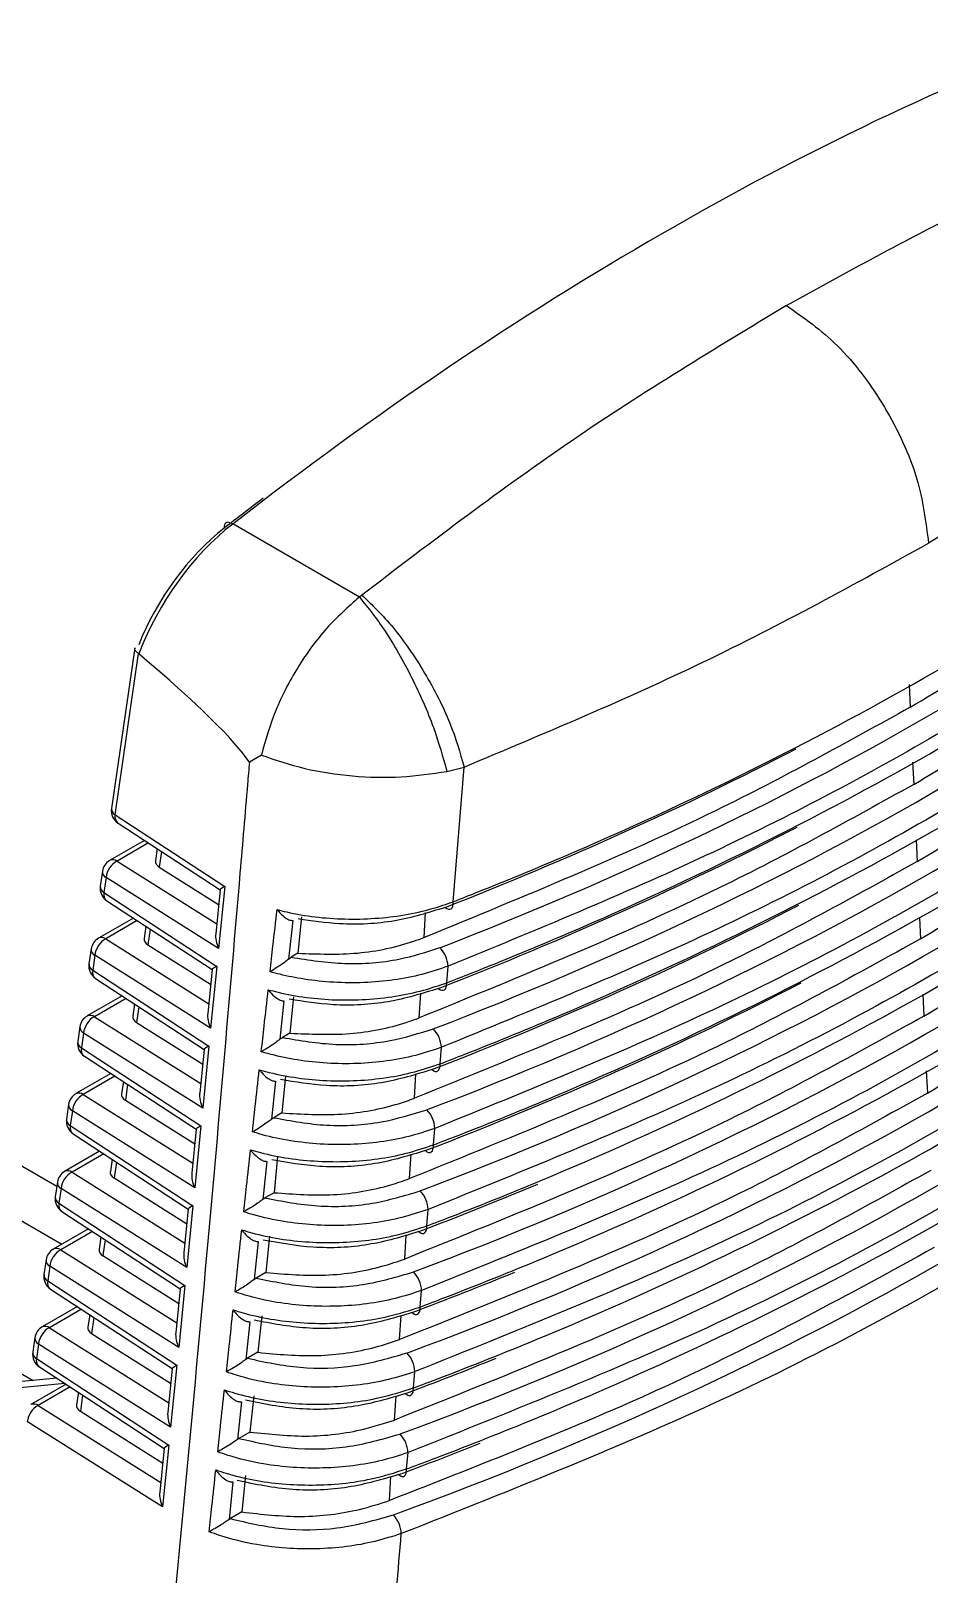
# Model space of a CAD drawing. Extents: x 8 to 113, y 1 to 87.
# Drawn here: x 77.931 to 78.536, y 12.129 to 13.168 of the extents above; entities that cross this region are included whole.
import ezdxf

# ---------------------------------------------------------------- set-up
doc = ezdxf.new("R2010")
doc.units = 0
doc.header["$MEASUREMENT"] = 0
doc.layers.add('OBJECT', color=7, linetype='CONTINUOUS')

msp = doc.modelspace()

# ---------------------------------------------------------------- linework, layer by layer
at = {"layer": 'OBJECT'}
for p, q in [((78.1527, 12.7865), (78.0674, 12.8357)), ((78.1544, 12.7878), (78.1527, 12.7865)), ((78.0014, 12.7522), (77.9857, 12.6441)), ((77.9883, 12.6398), (78.004, 12.7484)), ((78.004, 12.7484), (78.0042, 12.7482)), ((78.5229, 12.7275), (78.5236, 12.7123)), ((78.0867, 12.68), (78.0786, 12.6753)), ((78.2116, 12.6691), (78.2232, 12.672)), ((78.2159, 12.5813), (78.2232, 12.672)), ((78.5252, 12.6752), (78.5259, 12.6603)), ((77.9489, 12.3895), (77.4947, 12.6517)), ((77.9883, 12.6398), (78.0621, 12.5916)), ((77.9902, 12.6343), (78.0589, 12.5894)), ((78.008, 12.6226), (77.9845, 12.6091)), ((78.0107, 12.6209), (77.9895, 12.6086)), ((78.0165, 12.6171), (78.0153, 12.609)), ((78.5275, 12.6229), (78.5282, 12.6083)), ((77.9523, 12.3506), (77.4947, 12.6148)), ((77.9895, 12.6086), (78.0566, 12.5664)), ((78.0194, 12.6152), (78.0178, 12.6047)), ((77.9796, 12.6019), (77.9782, 12.5918)), ((77.9822, 12.5976), (77.9807, 12.5875)), ((78.0579, 12.5499), (77.9822, 12.5976)), ((78.0178, 12.6047), (78.0579, 12.5795)), ((77.9807, 12.5875), (78.0567, 12.5378)), ((78.0589, 12.5894), (78.056, 12.5598)), ((78.0621, 12.5916), (78.0579, 12.5499)), ((77.9826, 12.582), (78.0535, 12.5356)), ((78.0005, 12.5703), (77.977, 12.5568)), ((78.0031, 12.5686), (77.9819, 12.5563)), ((78.0089, 12.5648), (78.0077, 12.5566)), ((78.1078, 12.5686), (78.1049, 12.5427)), ((78.1138, 12.5711), (78.1113, 12.5466)), ((78.1962, 12.5572), (78.1972, 12.574)), ((78.5298, 12.5705), (78.5305, 12.5563)), ((77.9819, 12.5563), (78.0512, 12.5126)), ((78.0118, 12.5629), (78.0103, 12.5524)), ((77.9721, 12.5495), (77.9706, 12.5395)), ((77.9746, 12.5453), (77.9731, 12.5352)), ((78.0525, 12.4962), (77.9746, 12.5453)), ((78.0103, 12.5524), (78.0525, 12.5257)), ((78.1113, 12.5466), (78.1068, 12.544)), ((77.9731, 12.5352), (78.0513, 12.4841)), ((78.0535, 12.5357), (78.0506, 12.5061)), ((78.0567, 12.5378), (78.0525, 12.4962)), ((78.2115, 12.5267), (78.2124, 12.5379)), ((77.975, 12.5297), (78.0482, 12.4819)), ((77.4947, 12.512), (77.9331, 12.2589)), ((77.9929, 12.518), (77.9694, 12.5044)), ((77.9956, 12.5162), (77.9743, 12.5039)), ((78.0013, 12.5125), (78.0002, 12.5043)), ((78.1019, 12.5145), (78.0991, 12.4887)), ((78.1084, 12.5173), (78.1059, 12.4928)), ((78.193, 12.5031), (78.194, 12.5197)), ((78.5321, 12.519), (78.5328, 12.5043)), ((77.9743, 12.5039), (78.0459, 12.4589)), ((78.0042, 12.5106), (78.0027, 12.5)), ((77.9645, 12.4972), (77.963, 12.4872)), ((77.967, 12.4929), (77.9655, 12.4829)), ((78.0472, 12.4424), (77.967, 12.4929)), ((78.0027, 12.5), (78.0472, 12.472)), ((78.1059, 12.4928), (78.1009, 12.4899)), ((77.9655, 12.4829), (78.0459, 12.4304)), ((78.0482, 12.4819), (78.0452, 12.4523)), ((78.0513, 12.4841), (78.0472, 12.4424)), ((78.207, 12.4721), (78.2079, 12.4833)), ((77.9675, 12.4774), (78.0428, 12.4282)), ((77.9854, 12.4657), (77.9618, 12.4521)), ((77.9881, 12.4639), (77.9667, 12.4516)), ((77.9938, 12.4602), (77.9926, 12.4519)), ((78.0961, 12.4605), (78.0934, 12.4348)), ((78.103, 12.4636), (78.1005, 12.4391)), ((78.1898, 12.449), (78.1908, 12.4655)), ((78.5344, 12.4674), (78.5351, 12.4524)), ((77.9667, 12.4516), (78.0405, 12.4052)), ((77.9966, 12.4583), (77.9951, 12.4477)), ((77.9569, 12.4448), (77.9555, 12.4349)), ((77.9594, 12.4406), (77.958, 12.4306)), ((78.0418, 12.3887), (77.9594, 12.4406)), ((77.9951, 12.4477), (78.0418, 12.4183)), ((78.1005, 12.4391), (78.095, 12.4359)), ((77.958, 12.4306), (78.0406, 12.3766)), ((78.0459, 12.4304), (78.0418, 12.3887)), ((78.2026, 12.4176), (78.2035, 12.4287)), ((77.9599, 12.4251), (78.0374, 12.3744)), ((78.0428, 12.4282), (78.0398, 12.3986)), ((77.9778, 12.4133), (77.9542, 12.3997)), ((77.9805, 12.4116), (77.9592, 12.3992)), ((77.9862, 12.4079), (77.985, 12.3996)), ((78.0976, 12.4099), (78.0952, 12.3854)), ((78.1865, 12.3949), (78.1875, 12.4113)), ((77.9592, 12.3992), (78.0351, 12.3514)), ((77.9891, 12.406), (77.9875, 12.3953)), ((78.0903, 12.4065), (78.0876, 12.3809)), ((77.9493, 12.3925), (77.9479, 12.3826)), ((77.9518, 12.3882), (77.9504, 12.3783)), ((78.0364, 12.335), (77.9518, 12.3882)), ((77.9875, 12.3953), (78.0364, 12.3645)), ((77.9504, 12.3783), (78.0352, 12.3229)), ((78.0952, 12.3854), (78.0891, 12.3819)), ((77.9523, 12.3728), (78.032, 12.3207)), ((78.0374, 12.3745), (78.0344, 12.3449)), ((78.0406, 12.3766), (78.0364, 12.335)), ((78.1981, 12.363), (78.199, 12.3741)), ((77.9703, 12.361), (77.9466, 12.3474)), ((77.973, 12.3593), (77.9516, 12.3469)), ((78.0922, 12.3561), (78.0898, 12.3316)), ((78.1832, 12.3407), (78.1842, 12.357)), ((77.9516, 12.3469), (78.0297, 12.2977)), ((77.9786, 12.3556), (77.9774, 12.3472)), ((77.9815, 12.3537), (77.9799, 12.343)), ((78.0846, 12.3525), (78.0819, 12.327)), ((77.9417, 12.3401), (77.9403, 12.3303)), ((77.9443, 12.3359), (77.9428, 12.326)), ((78.031, 12.2812), (77.9443, 12.3359)), ((77.9799, 12.343), (78.031, 12.3108)), ((77.9428, 12.326), (78.0298, 12.2692)), ((78.0898, 12.3316), (78.0832, 12.3279)), ((77.9447, 12.3205), (78.0266, 12.267)), ((78.032, 12.3207), (78.029, 12.2911)), ((78.0352, 12.3229), (78.031, 12.2812)), ((78.1936, 12.3084), (78.1945, 12.3195)), ((77.9628, 12.3087), (77.9391, 12.295)), ((77.9655, 12.3069), (77.944, 12.2945)), ((77.944, 12.2945), (78.0243, 12.244)), ((77.9711, 12.3033), (77.9698, 12.2949)), ((77.9739, 12.3014), (77.9724, 12.2906)), ((78.0789, 12.2985), (78.0762, 12.2731)), ((78.0869, 12.3024), (78.0844, 12.2779)), ((78.1798, 12.2865), (78.1808, 12.3028)), ((77.9342, 12.2878), (77.9327, 12.278)), ((77.9367, 12.2835), (77.9353, 12.2737)), ((78.0256, 12.2275), (77.9367, 12.2835)), ((77.9724, 12.2906), (78.0256, 12.2571)), ((77.9353, 12.2737), (78.0244, 12.2154)), ((78.0844, 12.2779), (78.0774, 12.2739)), ((77.9372, 12.2682), (78.0212, 12.2132)), ((78.0266, 12.267), (78.0237, 12.2374)), ((78.0298, 12.2692), (78.0256, 12.2275)), ((78.1891, 12.2539), (78.19, 12.2649)), ((77.949, 12.2605), (77.9009, 12.2558)), ((77.9543, 12.257), (77.9151, 12.2532)), ((77.9552, 12.2564), (77.9315, 12.2427)), ((77.9579, 12.2546), (77.9364, 12.2422)), ((77.9364, 12.2422), (78.0189, 12.1902)), ((77.9635, 12.251), (77.9623, 12.2425)), ((77.9663, 12.2491), (77.9648, 12.2383)), ((78.0732, 12.2445), (78.0705, 12.2192)), ((78.0815, 12.2487), (78.079, 12.2242)), ((78.1763, 12.2323), (78.1774, 12.2485)), ((77.9648, 12.2383), (78.0203, 12.2033)), ((78.0202, 12.1738), (77.9291, 12.2312)), ((78.079, 12.2242), (78.0716, 12.2199)), ((78.0212, 12.2133), (78.0183, 12.1837)), ((78.0244, 12.2154), (78.0202, 12.1738)), ((78.1845, 12.1994), (78.1855, 12.2104)), ((78.0675, 12.1906), (78.0649, 12.1653)), ((78.0761, 12.1949), (78.0736, 12.1704)), ((78.1729, 12.1781), (78.1739, 12.1943)), ((78.0736, 12.1704), (78.0658, 12.1659))]:
    msp.add_line(p, q, dxfattribs=at)
at = {"layer": 'OBJECT', "flags": 128}
for points in [[(78.0674, 12.8357), (78.0661, 12.8363), (78.0649, 12.8367), (78.0639, 12.8368), (78.063, 12.8365), (78.0623, 12.836), (78.0618, 12.8352), (78.0616, 12.8342), (78.0617, 12.8329)], [(78.2104, 12.5775), (78.2115, 12.5767), (78.2126, 12.5763), (78.2136, 12.5762), (78.2144, 12.5766), (78.2151, 12.5773), (78.2156, 12.5784), (78.2159, 12.5797), (78.2159, 12.5813)], [(78.206, 12.5229), (78.2071, 12.5221), (78.2082, 12.5217), (78.2091, 12.5217), (78.21, 12.522), (78.2107, 12.5227), (78.2112, 12.5238), (78.2114, 12.5251), (78.2115, 12.5267)], [(78.2016, 12.4683), (78.2027, 12.4675), (78.2037, 12.4671), (78.2047, 12.4671), (78.2055, 12.4674), (78.2062, 12.4681), (78.2067, 12.4692), (78.207, 12.4705), (78.207, 12.4721)], [(78.1971, 12.4137), (78.1982, 12.413), (78.1993, 12.4125), (78.2003, 12.4125), (78.2011, 12.4129), (78.2018, 12.4136), (78.2022, 12.4146), (78.2025, 12.416), (78.2026, 12.4176)], [(78.1927, 12.3592), (78.1938, 12.3584), (78.1948, 12.358), (78.1958, 12.3579), (78.1966, 12.3583), (78.1973, 12.359), (78.1978, 12.3601), (78.198, 12.3614), (78.1981, 12.363)], [(78.1882, 12.3047), (78.1893, 12.3039), (78.1903, 12.3034), (78.1913, 12.3034), (78.1921, 12.3037), (78.1928, 12.3045), (78.1933, 12.3055), (78.1935, 12.3069), (78.1936, 12.3084)], [(78.1837, 12.2501), (78.1848, 12.2493), (78.1858, 12.2489), (78.1868, 12.2489), (78.1876, 12.2492), (78.1883, 12.2499), (78.1888, 12.251), (78.189, 12.2523), (78.1891, 12.2539)], [(78.1792, 12.1956), (78.1803, 12.1948), (78.1813, 12.1944), (78.1823, 12.1943), (78.1831, 12.1947), (78.1837, 12.1954), (78.1842, 12.1964), (78.1845, 12.1978), (78.1845, 12.1994)]]:
    msp.add_lwpolyline(points, dxfattribs=at)
at = {"layer": 'OBJECT'}
for centre, radius, start, end in [((77.9956, 12.6427), 0.01, 171.7621, 236.8281), ((77.9905, 12.644), 0.00473, 178.9421, 242.0967), ((77.9936, 12.6386), 0.00551, 166.9684, 231.0789), ((77.9895, 12.6004), 0.01, 119.9973, 171.7621), ((77.9969, 12.5958), 0.0149, 119.9838, 172.9424), ((77.9866, 12.6046), 0.00492, 54.4127, 114.9489), ((77.9842, 12.6017), 0.00458, 177.7592, 243.2786), ((77.9881, 12.5904), 0.01, 171.7621, 236.8281), ((77.9828, 12.5916), 0.00458, 177.7691, 243.27), ((77.9859, 12.5862), 0.00536, 165.9401, 232.1069), ((77.982, 12.5481), 0.01, 119.9973, 171.7621), ((77.9893, 12.5434), 0.0149, 119.9833, 172.9419), ((77.979, 12.5523), 0.00492, 54.4106, 114.9492), ((77.9766, 12.5493), 0.00458, 177.7588, 243.2786), ((78.1935, 12.537), 0.0189, 2.6797, 44.9349), ((77.9805, 12.5381), 0.01, 171.7621, 236.8281), ((77.9752, 12.5393), 0.00458, 177.769, 243.2699), ((77.9783, 12.5339), 0.00536, 165.94, 232.1071), ((77.9744, 12.4957), 0.01, 119.9973, 171.7621), ((77.9817, 12.4911), 0.0149, 119.9829, 172.9433), ((77.9714, 12.4999), 0.00492, 54.4109, 114.9507), ((77.9691, 12.497), 0.00458, 177.7673, 243.2707), ((78.1889, 12.4824), 0.019, 2.6506, 44.7096), ((77.9729, 12.4858), 0.01, 171.7621, 236.8281), ((77.9676, 12.487), 0.00458, 177.7677, 243.2698), ((77.9707, 12.4816), 0.00536, 165.9456, 232.1025), ((77.9668, 12.4434), 0.01, 119.9973, 171.7621), ((77.9742, 12.4387), 0.0149, 119.9827, 172.9423), ((77.9639, 12.4476), 0.00492, 54.4093, 114.9508), ((77.9615, 12.4446), 0.00458, 177.7592, 243.2776), ((78.1844, 12.4278), 0.0191, 2.6223, 44.4843), ((77.9654, 12.4335), 0.01, 171.7621, 236.8281), ((77.96, 12.4347), 0.00458, 177.7669, 243.2704), ((77.9632, 12.4293), 0.00536, 165.9448, 232.1035), ((77.9592, 12.391), 0.01, 119.9973, 171.7621), ((77.9666, 12.3864), 0.0149, 119.9827, 172.9434), ((77.9563, 12.3952), 0.00492, 54.4107, 114.9508), ((77.9539, 12.3923), 0.00458, 177.7673, 243.2708), ((77.9578, 12.3812), 0.01, 171.7621, 236.8281), ((77.9525, 12.3824), 0.00458, 177.7658, 243.2711), ((77.9556, 12.377), 0.00536, 165.9457, 232.103), ((78.1798, 12.3732), 0.0192, 2.5926, 44.2598), ((77.9516, 12.3387), 0.01, 119.9973, 171.7621), ((77.959, 12.334), 0.0149, 119.9836, 172.9425), ((77.9487, 12.3429), 0.00492, 54.4105, 114.951), ((77.9463, 12.3399), 0.00458, 177.7592, 243.2777), ((77.9502, 12.3288), 0.01, 171.7621, 236.8281), ((77.9449, 12.3301), 0.00458, 177.7658, 243.271), ((77.948, 12.3247), 0.00536, 165.9454, 232.1033), ((78.1753, 12.3186), 0.0193, 2.564, 44.0347), ((77.9441, 12.2863), 0.01, 119.9973, 171.7621), ((77.9514, 12.2817), 0.0149, 119.9834, 172.9416), ((77.9411, 12.2905), 0.00492, 54.4101, 114.9503), ((77.9387, 12.2876), 0.00458, 177.7654, 243.2715), ((77.9426, 12.2765), 0.01, 171.7621, 236.8281), ((77.9373, 12.2778), 0.00458, 177.7659, 243.271), ((77.9405, 12.2724), 0.00536, 165.945, 232.1037), ((78.1706, 12.2641), 0.0194, 2.5362, 43.8087), ((77.9438, 12.2293), 0.0149, 119.9827, 172.9434), ((77.9336, 12.2382), 0.00492, 54.4106, 114.951), ((78.166, 12.2095), 0.0194, 2.5072, 43.5848), ((78.1614, 12.155), 0.0195, 2.4787, 43.3602)]:
    msp.add_arc(centre, radius, start, end, dxfattribs=at)
for centre, major_axis, ratio, start_param, end_param in [((78.2728, 11.2422), (1.2089, 1.8994), 0.546317, 0.627208, 0.990716), ((76.9826, 13.6173), (2.1948, -0.0167), 0.582304, 5.308542, 5.695912), ((78.2657, 11.2467), (1.2039, 1.8907), 0.546175, 0.974099, 0.99081), ((76.9826, 13.5667), (2.1981, -0.0168), 0.582304, 5.30513, 5.699324), ((78.0787, 12.7505), (0.0641, 0.1015), 0.548826, 0.989027, 1.925648), ((78.0717, 12.755), (0.0591, 0.0928), 0.546175, 0.99081, 1.912344), ((76.9826, 13.5161), (2.2013, -0.0168), 0.582304, 5.301726, 5.702727), ((76.9826, 13.4655), (2.2046, -0.0168), 0.582304, 5.298331, 5.706122), ((76.5489, 13.6336), (1.5341, -0.9737), 0.051031, 0.114776, 0.355889), ((76.9826, 13.4148), (2.2078, -0.0168), 0.582304, 5.294944, 5.709509), ((76.9812, 13.6114), (2.1942, 0.0164), 0.572227, 5.302708, 5.439511), ((76.9826, 13.3642), (2.2111, -0.0169), 0.582304, 5.291565, 5.712888), ((76.9812, 13.5608), (2.1974, 0.0165), 0.572227, 5.299295, 5.43861), ((78.0254, 12.6086), (0.0101, 0.0001), 0.568011, 3.052688, 3.862555), ((76.9826, 13.3136), (2.2143, -0.0169), 0.582304, 5.288194, 5.716259), ((78.0695, 12.5944), (0.0105, 0.005), 0.072045, 2.310772, 3.097861), ((76.9812, 13.5102), (2.2007, 0.0165), 0.572227, 5.295889, 5.438034), ((78.0178, 12.5562), (0.0101, 0.0001), 0.568011, 3.052688, 3.862555), ((78.0653, 12.5527), (-0.0062, 0.0127), 0.559439, 0.734808, 1.521897), ((76.9826, 13.263), (2.2176, -0.0169), 0.582304, 5.284831, 5.719622), ((78.0641, 12.5407), (0.0105, 0.005), 0.072045, 2.310772, 3.097861), ((76.9812, 13.4595), (2.2039, 0.0165), 0.572227, 5.292492, 5.437634), ((78.0102, 12.5039), (0.0101, 0.0001), 0.568011, 3.052688, 3.862555), ((78.0599, 12.499), (-0.0062, 0.0127), 0.559439, 0.734808, 1.521897), ((78.0587, 12.4869), (0.0105, 0.005), 0.072045, 2.310772, 3.097861), ((78.0026, 12.4515), (0.0101, 0.0001), 0.568011, 3.052688, 3.862555), ((78.0545, 12.4453), (-0.0062, 0.0127), 0.559439, 0.734808, 1.521897), ((78.0533, 12.4332), (0.0105, 0.005), 0.072045, 2.310772, 3.097861), ((77.995, 12.3992), (0.0101, 0.0001), 0.568011, 3.052688, 3.862555), ((78.0492, 12.3915), (-0.0062, 0.0127), 0.559439, 0.734808, 1.521897), ((76.9812, 13.4089), (2.2072, 0.0165), 0.572227, 5.289103, 5.333236), ((78.0479, 12.3795), (0.0105, 0.005), 0.072045, 2.310772, 3.097861), ((77.9875, 12.3468), (0.0101, 0.0001), 0.568011, 3.052688, 3.862555), ((78.0438, 12.3378), (-0.0062, 0.0127), 0.559439, 0.734808, 1.521897), ((76.9812, 13.3583), (2.2104, 0.0166), 0.572227, 5.285722, 5.323551), ((78.0426, 12.3257), (0.0105, 0.005), 0.072045, 2.310772, 3.097861), ((77.9799, 12.2945), (0.0101, 0.0001), 0.568011, 3.052688, 3.862555), ((78.0384, 12.2841), (-0.0062, 0.0127), 0.559439, 0.734808, 1.521897), ((76.9812, 13.3077), (2.2137, 0.0166), 0.572227, 5.28235, 5.315572), ((78.0372, 12.272), (0.0105, 0.005), 0.072045, 2.310772, 3.097861), ((77.9723, 12.2421), (0.0101, 0.0001), 0.568011, 3.052688, 3.862555), ((78.033, 12.2303), (-0.0062, 0.0127), 0.559439, 0.734808, 1.521897), ((78.0318, 12.2183), (0.0105, 0.005), 0.072045, 2.310772, 3.097861), ((76.9812, 13.257), (2.2169, 0.0166), 0.572227, 5.278985, 5.308693), ((78.0276, 12.1766), (-0.0062, 0.0127), 0.559439, 0.734808, 1.521897)]:
    msp.add_ellipse(centre, major_axis=major_axis, ratio=ratio, start_param=start_param, end_param=end_param, dxfattribs=at)
for points, knots in [([(78.4403, 12.9828), (78.4882, 13.0092), (78.5841, 13.062), (78.6788, 13.0993), (78.7261, 13.1179)], [0, 0, 0, 0, 0.5, 1, 1, 1, 1]), ([(78.7955, 13.0024), (78.7562, 12.9711), (78.6769, 12.9079), (78.5831, 12.8513), (78.5359, 12.8227)], [0, 0, 0, 0, 0.496376, 1, 1, 1, 1]), ([(78.4403, 12.9828), (78.3923, 12.9538), (78.2965, 12.896), (78.2018, 12.8239), (78.1544, 12.7878)], [0, 0, 0, 0, 0.5, 1, 1, 1, 1]), ([(78.4403, 12.9828), (78.452, 12.9746), (78.4762, 12.9576), (78.5078, 12.9153), (78.5302, 12.8672), (78.5341, 12.8372), (78.5359, 12.8227)], [0, 0, 0, 0, 0.240773, 0.5, 0.759227, 1, 1, 1, 1]), ([(78.2159, 12.5813), (78.2214, 12.5835), (78.249, 12.5944), (78.363, 12.6417), (78.5174, 12.7191), (78.6846, 12.8243), (78.7662, 12.8898), (78.8071, 12.9226)], [0, 0, 0, 0, 0.023792, 0.118973, 0.500647, 0.750324, 1, 1, 1, 1]), ([(78.5236, 12.7123), (78.5646, 12.7369), (78.6627, 12.7959), (78.7449, 12.8627), (78.7927, 12.9015)], [0, 0, 0, 0, 0.418548, 1, 1, 1, 1]), ([(78.8125, 12.8843), (78.8088, 12.8811), (78.7901, 12.8652), (78.7087, 12.799), (78.5738, 12.7086), (78.3886, 12.6103), (78.2711, 12.562), (78.2124, 12.5379)], [0, 0, 0, 0, 0.02343, 0.117165, 0.493038, 0.746519, 1, 1, 1, 1]), ([(78.2115, 12.5267), (78.217, 12.5289), (78.2446, 12.5397), (78.3589, 12.5869), (78.5158, 12.665), (78.6872, 12.7723), (78.7717, 12.8404), (78.814, 12.8745)], [0, 0, 0, 0, 0.023339, 0.116711, 0.491126, 0.745563, 1, 1, 1, 1]), ([(78.5259, 12.6603), (78.5669, 12.6849), (78.6665, 12.7448), (78.7497, 12.8128), (78.7986, 12.8527)], [0, 0, 0, 0, 0.4117552, 1, 1, 1, 1]), ([(78.8194, 12.8363), (78.8157, 12.8331), (78.7971, 12.817), (78.7161, 12.7508), (78.58, 12.6589), (78.3911, 12.5582), (78.269, 12.5082), (78.2079, 12.4833)], [0, 0, 0, 0, 0.022991, 0.114968, 0.483793, 0.741897, 1, 1, 1, 1]), ([(78.207, 12.4721), (78.2126, 12.4743), (78.2403, 12.4851), (78.3548, 12.532), (78.5143, 12.6108), (78.6897, 12.7202), (78.7771, 12.7911), (78.8208, 12.8265)], [0, 0, 0, 0, 0.022904, 0.114532, 0.481956, 0.740978, 1, 1, 1, 1]), ([(78.2232, 12.672), (78.278, 12.695), (78.3882, 12.7412), (78.4864, 12.7954), (78.5359, 12.8227)], [0, 0, 0, 0, 0.496376, 1, 1, 1, 1]), ([(78.5282, 12.6083), (78.5692, 12.6329), (78.6703, 12.6938), (78.7545, 12.7629), (78.8047, 12.804)], [0, 0, 0, 0, 0.405259, 1, 1, 1, 1]), ([(78.1527, 12.7865), (78.1452, 12.7798), (78.1301, 12.7665), (78.1107, 12.7396), (78.0952, 12.7101), (78.0895, 12.6901), (78.0867, 12.68)], [0, 0, 0, 0, 0.25, 0.5, 0.75, 1, 1, 1, 1]), ([(78.1527, 12.7865), (78.1585, 12.7793), (78.1704, 12.7644), (78.1883, 12.7328), (78.2033, 12.6988), (78.2089, 12.6788), (78.2116, 12.6691)], [0, 0, 0, 0, 0.2415611, 0.4999999, 0.7584385, 1, 1, 1, 1]), ([(78.1544, 12.7878), (78.1614, 12.781), (78.176, 12.7669), (78.1973, 12.7357), (78.2147, 12.7018), (78.2204, 12.6817), (78.2232, 12.672)], [0, 0, 0, 0, 0.24117, 0.5, 0.75883, 1, 1, 1, 1]), ([(78.8263, 12.7882), (78.8226, 12.785), (78.8041, 12.7689), (78.7235, 12.7025), (78.5862, 12.6091), (78.3936, 12.506), (78.2669, 12.4544), (78.2035, 12.4287)], [0, 0, 0, 0, 0.022568, 0.112852, 0.474885, 0.737443, 1, 1, 1, 1]), ([(78.2026, 12.4176), (78.2081, 12.4197), (78.2359, 12.4304), (78.3507, 12.4771), (78.5127, 12.5566), (78.6923, 12.6681), (78.7826, 12.7417), (78.8277, 12.7784)], [0, 0, 0, 0, 0.022484, 0.112433, 0.473119, 0.73656, 1, 1, 1, 1]), ([(78.004, 12.7484), (78.0033, 12.749), (78.002, 12.75), (78.0013, 12.7513), (78.0015, 12.752), (78.0015, 12.7522)], [0, 0, 0, 0, 0.411333, 0.822571, 1, 1, 1, 1]), ([(78.5305, 12.5563), (78.5715, 12.581), (78.6741, 12.6427), (78.7594, 12.713), (78.8107, 12.7552)], [0, 0, 0, 0, 0.399041, 1, 1, 1, 1]), ([(78.1981, 12.363), (78.2036, 12.3651), (78.2315, 12.3758), (78.3466, 12.4223), (78.5112, 12.5024), (78.6949, 12.6161), (78.788, 12.6923), (78.8345, 12.7304)], [0, 0, 0, 0, 0.022079, 0.110408, 0.464597, 0.732298, 1, 1, 1, 1]), ([(78.8332, 12.7402), (78.8295, 12.7369), (78.8111, 12.7208), (78.7308, 12.6542), (78.5924, 12.5594), (78.3962, 12.4539), (78.2647, 12.4007), (78.199, 12.3741)], [0, 0, 0, 0, 0.02216, 0.110812, 0.466297, 0.733148, 1, 1, 1, 1]), ([(78.5236, 12.7123), (78.4808, 12.6886), (78.3787, 12.632), (78.2633, 12.5847), (78.1962, 12.5572)], [0, 0, 0, 0, 0.418548, 1, 1, 1, 1]), ([(78.5328, 12.5043), (78.5738, 12.529), (78.678, 12.5917), (78.7644, 12.6631), (78.8168, 12.7065)], [0, 0, 0, 0, 0.393082, 1, 1, 1, 1]), ([(78.84, 12.6921), (78.8363, 12.6889), (78.818, 12.6728), (78.7382, 12.606), (78.5986, 12.5096), (78.3987, 12.4017), (78.2626, 12.3469), (78.1945, 12.3195)], [0, 0, 0, 0, 0.021766, 0.108843, 0.45801, 0.729005, 1, 1, 1, 1]), ([(78.0867, 12.68), (78.0962, 12.6768), (78.1152, 12.6703), (78.148, 12.6654), (78.1812, 12.6645), (78.2015, 12.6676), (78.2116, 12.6691)], [0, 0, 0, 0, 0.2500001, 0.4999998, 0.7500003, 1, 1, 1, 1]), ([(78.1936, 12.3084), (78.1992, 12.3106), (78.227, 12.3212), (78.3424, 12.3674), (78.5096, 12.4483), (78.6975, 12.564), (78.7934, 12.6429), (78.8414, 12.6824)], [0, 0, 0, 0, 0.021688, 0.108455, 0.456373, 0.728187, 1, 1, 1, 1]), ([(78.0786, 12.6753), (78.0782, 12.6704), (78.0761, 12.6455), (78.0672, 12.5411), (78.0499, 12.3402), (78.0329, 12.1601), (78.0234, 12.0592)], [0, 0, 0, 0, 0.024148, 0.120739, 0.507103, 1, 1, 1, 1]), ([(78.5259, 12.6603), (78.4832, 12.6366), (78.3794, 12.5791), (78.2621, 12.5313), (78.193, 12.5031)], [0, 0, 0, 0, 0.411755, 1, 1, 1, 1]), ([(78.5351, 12.4524), (78.5761, 12.477), (78.6819, 12.5407), (78.7694, 12.6133), (78.8229, 12.6578)], [0, 0, 0, 0, 0.387367, 1, 1, 1, 1]), ([(78.8468, 12.6441), (78.8432, 12.6409), (78.825, 12.6247), (78.7455, 12.5577), (78.6047, 12.4599), (78.4012, 12.3496), (78.2604, 12.2931), (78.19, 12.2649)], [0, 0, 0, 0, 0.021386, 0.106942, 0.450009, 0.725005, 1, 1, 1, 1]), ([(78.1891, 12.2539), (78.1947, 12.256), (78.2226, 12.2666), (78.3383, 12.3126), (78.508, 12.3941), (78.7001, 12.512), (78.7988, 12.5936), (78.8482, 12.6344)], [0, 0, 0, 0, 0.021311, 0.106568, 0.448432, 0.724216, 1, 1, 1, 1]), ([(78.5282, 12.6083), (78.4855, 12.5846), (78.3802, 12.5263), (78.2608, 12.4778), (78.1898, 12.449)], [0, 0, 0, 0, 0.405259, 1, 1, 1, 1]), ([(78.8536, 12.5961), (78.85, 12.5928), (78.8319, 12.5766), (78.7528, 12.5095), (78.6109, 12.4102), (78.4038, 12.2974), (78.2582, 12.2394), (78.1855, 12.2104)], [0, 0, 0, 0, 0.021019, 0.105106, 0.44228, 0.72114, 1, 1, 1, 1]), ([(78.1845, 12.1994), (78.1901, 12.2015), (78.2181, 12.212), (78.3341, 12.2578), (78.5064, 12.34), (78.7027, 12.4599), (78.8042, 12.5442), (78.855, 12.5864)], [0, 0, 0, 0, 0.020947, 0.104745, 0.44076, 0.72038, 1, 1, 1, 1]), ([(78.0926, 12.5342), (78.0932, 12.54), (78.0948, 12.5539), (78.0963, 12.5679), (78.0973, 12.5761)], [0, 0, 0, 0, 0.412317, 1, 1, 1, 1]), ([(78.0973, 12.5761), (78.0994, 12.5755), (78.1077, 12.5734), (78.1293, 12.5697), (78.1634, 12.5689), (78.1952, 12.5741), (78.2113, 12.5797), (78.2159, 12.5813)], [0, 0, 0, 0, 0.057677, 0.219413, 0.543377, 0.867764, 1, 1, 1, 1]), ([(78.0973, 12.5761), (78.0973, 12.576), (78.0976, 12.5756), (78.0991, 12.5738), (78.1017, 12.5712), (78.1051, 12.569), (78.1069, 12.5687), (78.1078, 12.5686)], [0, 0, 0, 0, 0.008656, 0.099994, 0.471209, 0.763081, 1, 1, 1, 1]), ([(78.2104, 12.5775), (78.1994, 12.574), (78.1774, 12.5671), (78.1419, 12.5652), (78.1207, 12.5684), (78.1115, 12.5697)], [0, 0, 0, 0, 0.361189, 0.722456, 1, 1, 1, 1]), ([(78.1113, 12.5466), (78.1248, 12.5461), (78.1518, 12.5451), (78.1803, 12.5514), (78.1939, 12.5564), (78.1962, 12.5572)], [0, 0, 0, 0, 0.453825, 0.907587, 1, 1, 1, 1]), ([(78.5305, 12.5563), (78.4878, 12.5327), (78.3809, 12.4734), (78.2595, 12.4244), (78.1865, 12.3949)], [0, 0, 0, 0, 0.399041, 1, 1, 1, 1]), ([(78.1049, 12.5427), (78.1052, 12.5428), (78.1058, 12.5433), (78.1064, 12.5437), (78.1068, 12.544)], [0, 0, 0, 0, 0.349943, 1, 1, 1, 1]), ([(78.1068, 12.544), (78.1188, 12.5421), (78.1426, 12.5383), (78.1782, 12.5412), (78.1979, 12.5475), (78.2069, 12.5504)], [0, 0, 0, 0, 0.352894, 0.705727, 1, 1, 1, 1]), ([(78.8604, 12.5481), (78.8568, 12.5448), (78.8388, 12.5286), (78.7601, 12.4613), (78.6171, 12.3605), (78.4063, 12.2452), (78.256, 12.1856), (78.1809, 12.1558)], [0, 0, 0, 0, 0.020664, 0.103331, 0.434809, 0.717404, 1, 1, 1, 1]), ([(78.1049, 12.5427), (78.104, 12.5419), (78.102, 12.5403), (78.098, 12.5375), (78.0948, 12.5355), (78.093, 12.5345), (78.0926, 12.5343), (78.0926, 12.5342)], [0, 0, 0, 0, 0.229447, 0.521601, 0.905448, 0.991712, 1, 1, 1, 1]), ([(78.2124, 12.5379), (78.2066, 12.5359), (78.1893, 12.5301), (78.1559, 12.5256), (78.1227, 12.5275), (78.1022, 12.5316), (78.0948, 12.5336), (78.0926, 12.5342)], [0, 0, 0, 0, 0.16013, 0.483001, 0.805363, 0.942123, 1, 1, 1, 1]), ([(78.0913, 12.5221), (78.0935, 12.5215), (78.1017, 12.5193), (78.1233, 12.5154), (78.1573, 12.5143), (78.1897, 12.5193), (78.2063, 12.525), (78.2115, 12.5267)], [0, 0, 0, 0, 0.057936, 0.217495, 0.537029, 0.856977, 1, 1, 1, 1]), ([(78.206, 12.5229), (78.195, 12.5195), (78.1729, 12.5126), (78.1369, 12.5107), (78.1152, 12.5141), (78.1055, 12.5157)], [0, 0, 0, 0, 0.355595, 0.711267, 1, 1, 1, 1]), ([(78.0866, 12.4803), (78.0873, 12.4861), (78.0888, 12.5), (78.0904, 12.5139), (78.0913, 12.5221)], [0, 0, 0, 0, 0.412356, 1, 1, 1, 1]), ([(78.0913, 12.5221), (78.0913, 12.5221), (78.0917, 12.5216), (78.0932, 12.5197), (78.0959, 12.517), (78.0993, 12.5149), (78.1011, 12.5146), (78.1019, 12.5145)], [0, 0, 0, 0, 0.008544, 0.122922, 0.485789, 0.769314, 1, 1, 1, 1]), ([(78.1059, 12.4928), (78.1194, 12.4922), (78.1464, 12.4909), (78.1758, 12.4969), (78.1901, 12.5021), (78.193, 12.5031)], [0, 0, 0, 0, 0.442846, 0.8856293, 1, 1, 1, 1]), ([(78.5328, 12.5043), (78.4901, 12.4807), (78.3815, 12.4205), (78.2581, 12.3709), (78.1832, 12.3407)], [0, 0, 0, 0, 0.393082, 1, 1, 1, 1]), ([(78.1009, 12.4899), (78.1127, 12.4879), (78.1365, 12.4838), (78.1727, 12.4864), (78.193, 12.4928), (78.2025, 12.4958)], [0, 0, 0, 0, 0.347531, 0.695003, 1, 1, 1, 1]), ([(78.0991, 12.4887), (78.0983, 12.488), (78.0962, 12.4864), (78.0923, 12.4837), (78.089, 12.4817), (78.0871, 12.4806), (78.0867, 12.4803), (78.0866, 12.4803)], [0, 0, 0, 0, 0.223274, 0.50628, 0.880296, 0.991803, 1, 1, 1, 1]), ([(78.2079, 12.4833), (78.2022, 12.4813), (78.1848, 12.4755), (78.1513, 12.4711), (78.1177, 12.4731), (78.0967, 12.4774), (78.0889, 12.4797), (78.0866, 12.4803)], [0, 0, 0, 0, 0.158035, 0.476676, 0.794816, 0.94186, 1, 1, 1, 1]), ([(78.0991, 12.4887), (78.0993, 12.4889), (78.0999, 12.4893), (78.1005, 12.4897), (78.1009, 12.4899)], [0, 0, 0, 0, 0.324166, 1, 1, 1, 1]), ([(78.0853, 12.4682), (78.0875, 12.4676), (78.0958, 12.4653), (78.1172, 12.4612), (78.1512, 12.4597), (78.1843, 12.4645), (78.2014, 12.4703), (78.207, 12.4721)], [0, 0, 0, 0, 0.058199, 0.215687, 0.531014, 0.846742, 1, 1, 1, 1]), ([(78.0807, 12.4264), (78.0813, 12.4321), (78.0829, 12.4461), (78.0844, 12.46), (78.0853, 12.4682)], [0, 0, 0, 0, 0.4123942, 1, 1, 1, 1]), ([(78.0853, 12.4682), (78.0853, 12.4682), (78.0858, 12.4676), (78.0874, 12.4655), (78.0902, 12.4629), (78.0935, 12.4608), (78.0953, 12.4606), (78.0961, 12.4605)], [0, 0, 0, 0, 0.008444, 0.1450485, 0.4996938, 0.7752311, 1, 1, 1, 1]), ([(78.2016, 12.4683), (78.1905, 12.4649), (78.1685, 12.4581), (78.1319, 12.4562), (78.1098, 12.4599), (78.0996, 12.4616)], [0, 0, 0, 0, 0.350316, 0.700707, 1, 1, 1, 1]), ([(78.5351, 12.4524), (78.4924, 12.4287), (78.3822, 12.3676), (78.2567, 12.3173), (78.1798, 12.2865)], [0, 0, 0, 0, 0.387367, 1, 1, 1, 1]), ([(78.095, 12.4359), (78.1068, 12.4337), (78.1304, 12.4294), (78.1672, 12.4317), (78.188, 12.4381), (78.198, 12.4412)], [0, 0, 0, 0, 0.342466, 0.684875, 1, 1, 1, 1]), ([(78.1005, 12.4391), (78.114, 12.4383), (78.1409, 12.4367), (78.1713, 12.4425), (78.1862, 12.4477), (78.1898, 12.449)], [0, 0, 0, 0, 0.4326, 0.86514, 1, 1, 1, 1]), ([(78.0934, 12.4348), (78.0925, 12.4341), (78.0905, 12.4326), (78.0866, 12.4299), (78.0833, 12.4278), (78.0813, 12.4267), (78.0807, 12.4264), (78.0807, 12.4264)], [0, 0, 0, 0, 0.217447, 0.49176, 0.856153, 0.991885, 1, 1, 1, 1]), ([(78.2035, 12.4287), (78.1977, 12.4267), (78.1803, 12.421), (78.1468, 12.4166), (78.1127, 12.4187), (78.0912, 12.4232), (78.0829, 12.4257), (78.0807, 12.4264)], [0, 0, 0, 0, 0.156042, 0.470658, 0.7847814, 0.9415951, 1, 1, 1, 1]), ([(78.0934, 12.4348), (78.0935, 12.4349), (78.094, 12.4353), (78.0946, 12.4356), (78.095, 12.4359)], [0, 0, 0, 0, 0.293667, 1, 1, 1, 1]), ([(78.0748, 12.3725), (78.0755, 12.3782), (78.077, 12.3922), (78.0785, 12.4061), (78.0794, 12.4143)], [0, 0, 0, 0, 0.41243, 1, 1, 1, 1]), ([(78.0794, 12.4143), (78.0816, 12.4136), (78.0898, 12.4113), (78.1112, 12.407), (78.1451, 12.4052), (78.1789, 12.4097), (78.1965, 12.4156), (78.2026, 12.4176)], [0, 0, 0, 0, 0.058464, 0.213983, 0.525307, 0.837021, 1, 1, 1, 1]), ([(78.0794, 12.4143), (78.0794, 12.4143), (78.0799, 12.4135), (78.0816, 12.4115), (78.0845, 12.4088), (78.0878, 12.4067), (78.0895, 12.4065), (78.0903, 12.4065)], [0, 0, 0, 0, 0.008339, 0.166407, 0.512971, 0.780847, 1, 1, 1, 1]), ([(78.1971, 12.4137), (78.1861, 12.4104), (78.164, 12.4036), (78.1268, 12.4017), (78.1043, 12.4057), (78.0937, 12.4076)], [0, 0, 0, 0, 0.3453252, 0.6907257, 1, 1, 1, 1]), ([(78.5374, 12.4004), (78.4947, 12.3767), (78.3828, 12.3147), (78.2552, 12.2638), (78.1763, 12.2323)], [0, 0, 0, 0, 0.38188, 1, 1, 1, 1]), ([(78.0952, 12.3854), (78.1086, 12.3844), (78.1354, 12.3825), (78.1667, 12.388), (78.1823, 12.3934), (78.1865, 12.3949)], [0, 0, 0, 0, 0.4230115, 0.8459624, 1, 1, 1, 1]), ([(78.0876, 12.3809), (78.0867, 12.3802), (78.0848, 12.3787), (78.0809, 12.3761), (78.0775, 12.374), (78.0755, 12.3729), (78.0749, 12.3725), (78.0748, 12.3725)], [0, 0, 0, 0, 0.2119451, 0.4779876, 0.8329682, 0.9919648, 1, 1, 1, 1]), ([(78.0876, 12.3809), (78.0877, 12.381), (78.0882, 12.3813), (78.0887, 12.3816), (78.0891, 12.3819)], [0, 0, 0, 0, 0.257443, 1, 1, 1, 1]), ([(78.0891, 12.3819), (78.1008, 12.3796), (78.1243, 12.3751), (78.1617, 12.3769), (78.1831, 12.3834), (78.1936, 12.3866)], [0, 0, 0, 0, 0.337674, 0.675297, 1, 1, 1, 1]), ([(78.199, 12.3741), (78.1932, 12.3722), (78.1758, 12.3664), (78.1423, 12.3621), (78.1076, 12.3643), (78.0857, 12.3691), (78.0771, 12.3718), (78.0748, 12.3725)], [0, 0, 0, 0, 0.154143, 0.464926, 0.775223, 0.941325, 1, 1, 1, 1]), ([(78.069, 12.3186), (78.0696, 12.3244), (78.0711, 12.3383), (78.0726, 12.3522), (78.0735, 12.3604)], [0, 0, 0, 0, 0.412464, 1, 1, 1, 1]), ([(78.0735, 12.3604), (78.0758, 12.3597), (78.0839, 12.3572), (78.1052, 12.3527), (78.1391, 12.3507), (78.1734, 12.3549), (78.1916, 12.3609), (78.1981, 12.363)], [0, 0, 0, 0, 0.058732, 0.212375, 0.519887, 0.827778, 1, 1, 1, 1]), ([(78.0735, 12.3604), (78.0735, 12.3604), (78.0741, 12.3595), (78.0758, 12.3574), (78.0788, 12.3547), (78.0821, 12.3527), (78.0838, 12.3525), (78.0846, 12.3525)], [0, 0, 0, 0, 0.0082456, 0.1870161, 0.5256492, 0.7861865, 1, 1, 1, 1]), ([(78.1927, 12.3592), (78.1816, 12.3558), (78.1595, 12.3491), (78.1218, 12.3473), (78.0989, 12.3515), (78.0878, 12.3535)], [0, 0, 0, 0, 0.340602, 0.681276, 1, 1, 1, 1]), ([(78.5397, 12.3484), (78.4825, 12.3171), (78.3682, 12.2546), (78.2379, 12.2036), (78.1729, 12.1781)], [0, 0, 0, 0, 0.500491, 1, 1, 1, 1]), ([(78.0898, 12.3316), (78.1032, 12.3305), (78.1299, 12.3283), (78.1621, 12.3335), (78.1784, 12.3391), (78.1832, 12.3407)], [0, 0, 0, 0, 0.414011, 0.827964, 1, 1, 1, 1]), ([(78.0819, 12.327), (78.081, 12.3263), (78.0791, 12.3249), (78.0753, 12.3223), (78.0718, 12.3202), (78.0697, 12.319), (78.069, 12.3186), (78.069, 12.3186)], [0, 0, 0, 0, 0.206748, 0.4649308, 0.8107203, 0.9920382, 1, 1, 1, 1]), ([(78.0819, 12.327), (78.082, 12.327), (78.0824, 12.3274), (78.0829, 12.3276), (78.0832, 12.3279)], [0, 0, 0, 0, 0.214166, 1, 1, 1, 1]), ([(78.0832, 12.3279), (78.0949, 12.3255), (78.1182, 12.3207), (78.1562, 12.3222), (78.1781, 12.3288), (78.1891, 12.332)], [0, 0, 0, 0, 0.333137, 0.666224, 1, 1, 1, 1]), ([(78.1945, 12.3195), (78.1887, 12.3176), (78.1712, 12.3119), (78.1377, 12.3077), (78.1026, 12.3099), (78.0802, 12.3149), (78.0712, 12.3179), (78.069, 12.3186)], [0, 0, 0, 0, 0.152333, 0.45946, 0.766109, 0.941053, 1, 1, 1, 1]), ([(78.0631, 12.2647), (78.0637, 12.2705), (78.0653, 12.2844), (78.0668, 12.2983), (78.0676, 12.3065)], [0, 0, 0, 0, 0.412497, 1, 1, 1, 1]), ([(78.0676, 12.3065), (78.0699, 12.3058), (78.078, 12.3033), (78.0993, 12.2986), (78.1331, 12.2962), (78.168, 12.3002), (78.1866, 12.3062), (78.1936, 12.3084)], [0, 0, 0, 0, 0.059002, 0.210856, 0.514734, 0.81898, 1, 1, 1, 1]), ([(78.0676, 12.3065), (78.0677, 12.3065), (78.0683, 12.3056), (78.0701, 12.3033), (78.0731, 12.3006), (78.0764, 12.2987), (78.0781, 12.2985), (78.0789, 12.2985)], [0, 0, 0, 0, 0.008152, 0.206904, 0.537752, 0.7912619, 1, 1, 1, 1]), ([(78.1882, 12.3047), (78.1771, 12.3013), (78.1549, 12.2946), (78.1167, 12.2929), (78.0934, 12.2973), (78.0819, 12.2995)], [0, 0, 0, 0, 0.336123, 0.672318, 1, 1, 1, 1]), ([(78.0844, 12.2779), (78.0977, 12.2766), (78.1244, 12.2741), (78.1574, 12.2791), (78.1744, 12.2847), (78.1798, 12.2865)], [0, 0, 0, 0, 0.4055425, 0.8110277, 1, 1, 1, 1]), ([(78.0762, 12.2731), (78.0753, 12.2724), (78.0735, 12.271), (78.0697, 12.2686), (78.0661, 12.2664), (78.0639, 12.2652), (78.0632, 12.2648), (78.0631, 12.2647)], [0, 0, 0, 0, 0.201834, 0.452547, 0.789382, 0.992119, 1, 1, 1, 1]), ([(78.0762, 12.2731), (78.0763, 12.2731), (78.0767, 12.2734), (78.0771, 12.2737), (78.0774, 12.2739)], [0, 0, 0, 0, 0.162026, 1, 1, 1, 1]), ([(78.0774, 12.2739), (78.089, 12.2714), (78.1122, 12.2664), (78.1508, 12.2676), (78.1732, 12.2741), (78.1846, 12.2775)], [0, 0, 0, 0, 0.328833, 0.657619, 1, 1, 1, 1]), ([(78.19, 12.2649), (78.1842, 12.263), (78.1667, 12.2574), (78.1331, 12.2532), (78.0976, 12.2555), (78.0748, 12.2608), (78.0654, 12.264), (78.0631, 12.2647)], [0, 0, 0, 0, 0.150605, 0.454244, 0.757411, 0.940779, 1, 1, 1, 1]), ([(78.0573, 12.2109), (78.0579, 12.2166), (78.0594, 12.2306), (78.0609, 12.2445), (78.0618, 12.2526)], [0, 0, 0, 0, 0.4125276, 1, 1, 1, 1]), ([(78.0618, 12.2526), (78.0641, 12.2519), (78.0722, 12.2493), (78.0934, 12.2444), (78.1271, 12.2417), (78.1626, 12.2455), (78.1817, 12.2516), (78.1891, 12.2539)], [0, 0, 0, 0, 0.059277, 0.209422, 0.509832, 0.810598, 1, 1, 1, 1]), ([(78.0618, 12.2526), (78.0618, 12.2526), (78.0627, 12.2514), (78.0648, 12.2488), (78.0679, 12.2462), (78.0709, 12.2446), (78.0724, 12.2446), (78.0732, 12.2445)], [0, 0, 0, 0, 0.0080625, 0.2827256, 0.5938043, 0.7961232, 1, 1, 1, 1]), ([(78.1837, 12.2501), (78.1726, 12.2468), (78.1504, 12.2402), (78.1117, 12.2384), (78.088, 12.2432), (78.0761, 12.2456)], [0, 0, 0, 0, 0.331872, 0.663815, 1, 1, 1, 1]), ([(78.079, 12.2242), (78.0923, 12.2228), (78.1189, 12.2199), (78.1527, 12.2246), (78.1703, 12.2304), (78.1763, 12.2323)], [0, 0, 0, 0, 0.397554, 0.795054, 1, 1, 1, 1]), ([(78.0716, 12.2199), (78.0831, 12.2173), (78.1062, 12.2121), (78.1453, 12.2129), (78.1682, 12.2195), (78.1801, 12.2229)], [0, 0, 0, 0, 0.324748, 0.649448, 1, 1, 1, 1]), ([(78.0705, 12.2192), (78.0697, 12.2186), (78.0678, 12.2172), (78.0641, 12.2148), (78.0605, 12.2127), (78.0582, 12.2114), (78.0574, 12.2109), (78.0573, 12.2109)], [0, 0, 0, 0, 0.197188, 0.440794, 0.768917, 0.992189, 1, 1, 1, 1]), ([(78.1855, 12.2104), (78.1796, 12.2085), (78.1621, 12.2029), (78.1285, 12.1987), (78.0925, 12.2012), (78.0693, 12.2067), (78.0596, 12.2101), (78.0573, 12.2109)], [0, 0, 0, 0, 0.148954, 0.44926, 0.7491, 0.940502, 1, 1, 1, 1]), ([(78.0705, 12.2192), (78.0706, 12.2192), (78.0709, 12.2195), (78.0713, 12.2197), (78.0716, 12.2199)], [0, 0, 0, 0, 0.0985703, 1, 1, 1, 1]), ([(78.0515, 12.1571), (78.0522, 12.1628), (78.0537, 12.1767), (78.0551, 12.1906), (78.056, 12.1988)], [0, 0, 0, 0, 0.412557, 1, 1, 1, 1]), ([(78.056, 12.1988), (78.0583, 12.198), (78.0664, 12.1953), (78.0874, 12.1902), (78.1211, 12.1873), (78.1571, 12.1908), (78.1767, 12.1969), (78.1845, 12.1994)], [0, 0, 0, 0, 0.059553, 0.208066, 0.505163, 0.802607, 1, 1, 1, 1]), ([(78.056, 12.1988), (78.056, 12.1988), (78.057, 12.1974), (78.0591, 12.1948), (78.0622, 12.1922), (78.0652, 12.1907), (78.0668, 12.1906), (78.0675, 12.1906)], [0, 0, 0, 0, 0.00798, 0.299101, 0.602916, 0.800704, 1, 1, 1, 1]), ([(78.1792, 12.1956), (78.1681, 12.1923), (78.1458, 12.1857), (78.1066, 12.184), (78.0826, 12.189), (78.0703, 12.1916)], [0, 0, 0, 0, 0.327832, 0.655735, 1, 1, 1, 1]), ([(78.0736, 12.1704), (78.0869, 12.1689), (78.1134, 12.1658), (78.148, 12.1701), (78.1663, 12.176), (78.1729, 12.1781)], [0, 0, 0, 0, 0.390004, 0.779955, 1, 1, 1, 1]), ([(78.0649, 12.1653), (78.064, 12.1647), (78.0622, 12.1634), (78.0585, 12.1611), (78.0548, 12.1589), (78.0525, 12.1576), (78.0516, 12.1571), (78.0515, 12.1571)], [0, 0, 0, 0, 0.1927916, 0.4296444, 0.7493041, 0.9922558, 1, 1, 1, 1]), ([(78.0649, 12.1653), (78.0649, 12.1653), (78.0652, 12.1655), (78.0655, 12.1657), (78.0658, 12.1659)], [0, 0, 0, 0, 0.020277, 1, 1, 1, 1]), ([(78.0658, 12.1659), (78.0773, 12.1632), (78.1002, 12.1578), (78.1398, 12.1583), (78.1632, 12.1649), (78.1756, 12.1684)], [0, 0, 0, 0, 0.320862, 0.641681, 1, 1, 1, 1]), ([(78.1809, 12.1558), (78.1751, 12.154), (78.1575, 12.1484), (78.1239, 12.1443), (78.0875, 12.1469), (78.0639, 12.1526), (78.0539, 12.1562), (78.0515, 12.1571)], [0, 0, 0, 0, 0.147376, 0.4444961, 0.7411549, 0.9402222, 1, 1, 1, 1]), ([(78.1504, 11.7961), (78.1564, 11.8658), (78.1666, 11.9856), (78.1767, 12.1056), (78.1809, 12.1558)], [0, 0, 0, 0, 0.581449, 1, 1, 1, 1])]:
    msp.add_open_spline(points, degree=3, knots=knots, dxfattribs=at)

doc.saveas('drawing.dxf')
